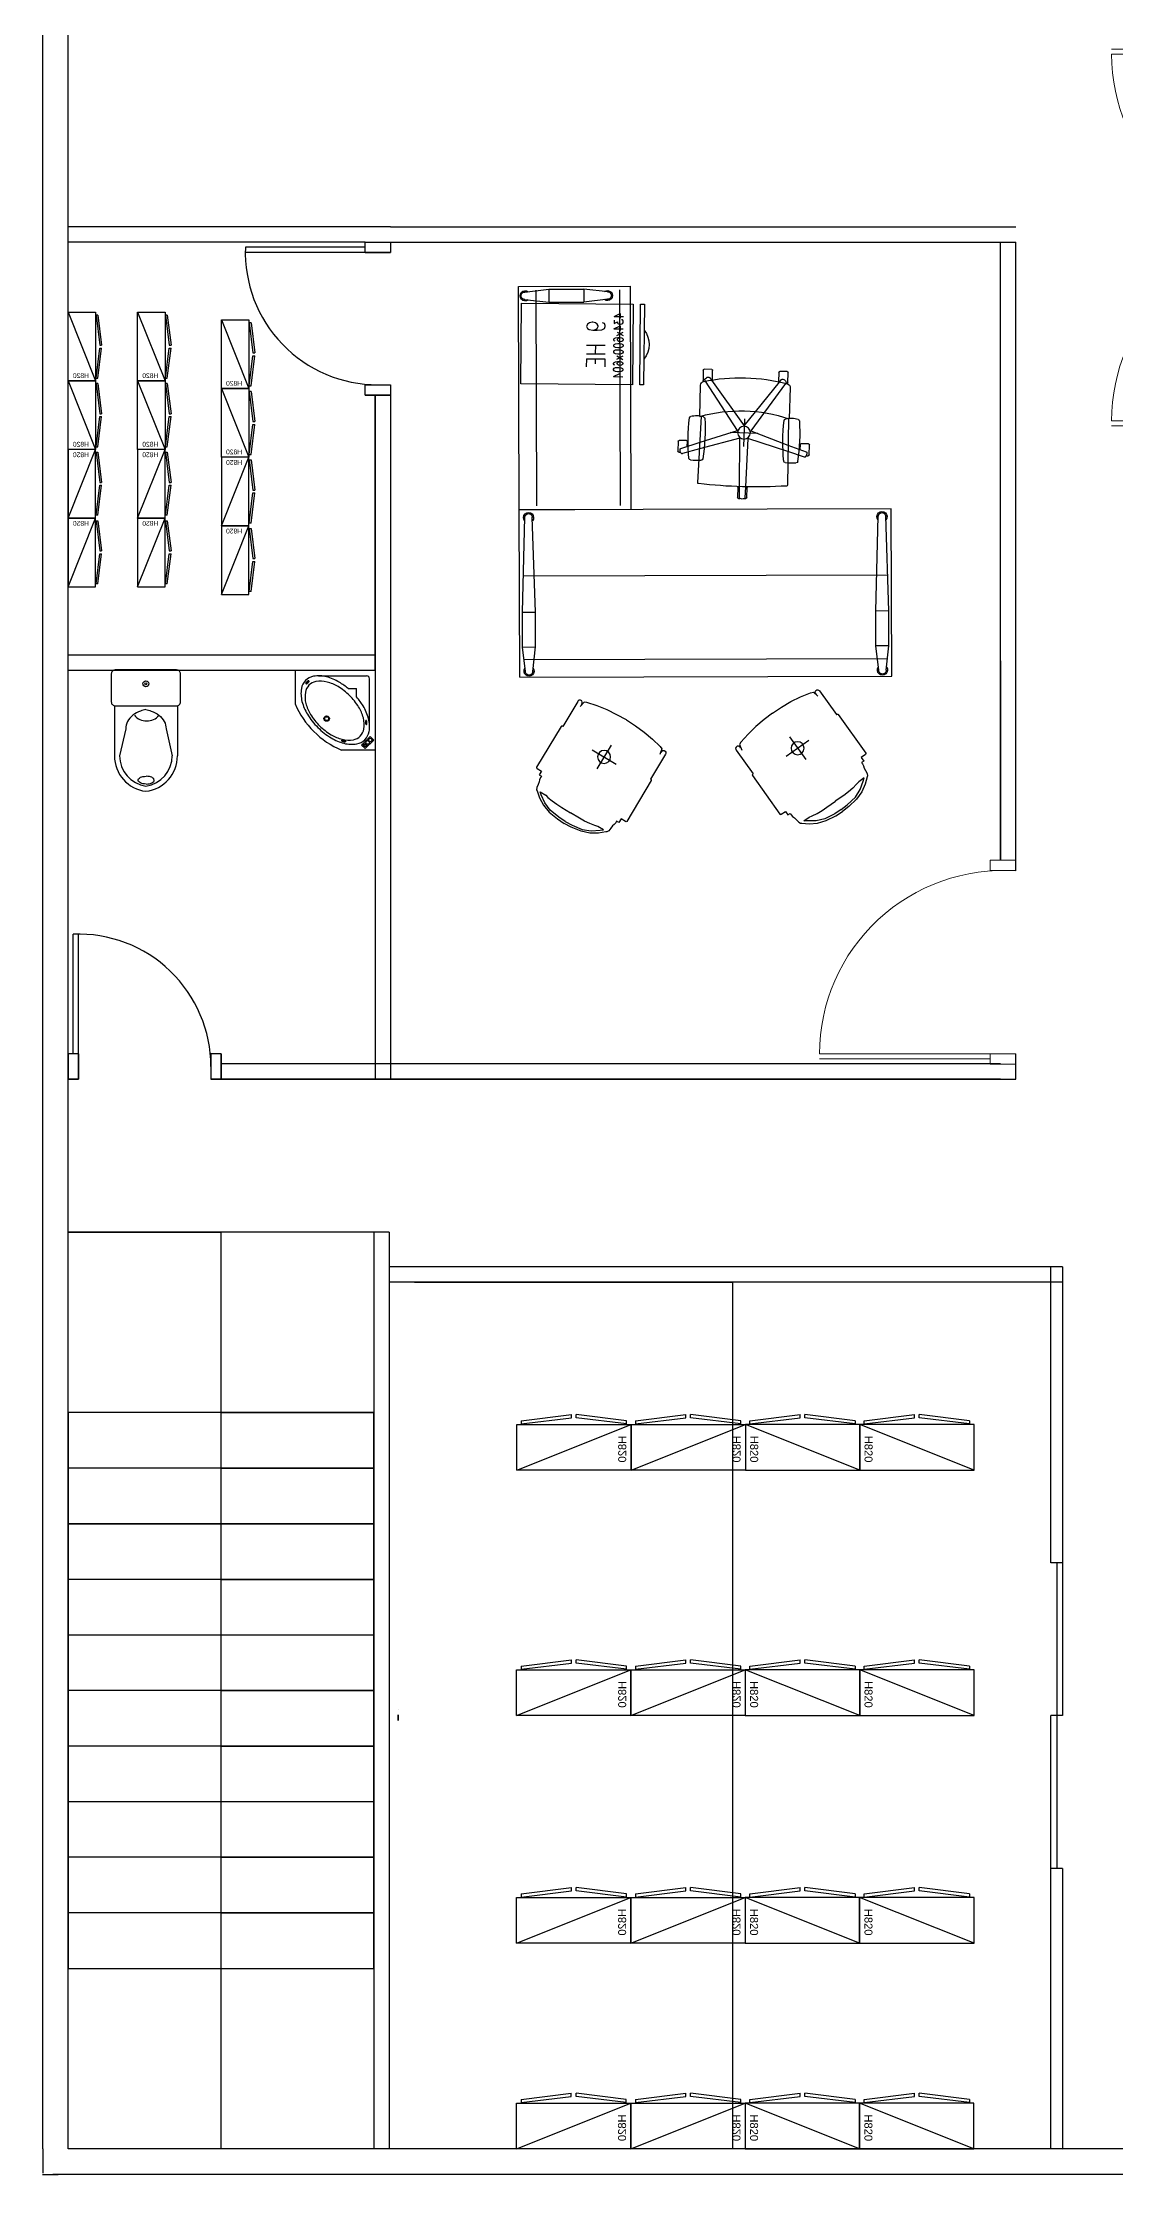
# Model space of a CAD drawing. Header units: inches. Extents: x 35258 to 134537, y 25067 to 83300.
# Drawn here: x 67550.9 to 67761.5, y 38617.5 to 39036.1 of the extents above; entities that cross this region are included whole.
import ezdxf

# ---------------------------------------------------------------- set-up
doc = ezdxf.new("R2010")
doc.units = ezdxf.units.IN
doc.header["$LTSCALE"] = 5
doc.header["$MEASUREMENT"] = 0
for name, color, linetype in [('2D', 34, 'Continuous'), ('belkuni', 7, 'Continuous'), ('door', 60, 'Continuous'), ('Furniture_1', 34, 'Continuous'), ('SANTEH', 7, 'Continuous')]:
    doc.layers.add(name, color=color, linetype=linetype)
doc.layers.add('G-FIX', color=4, linetype='Continuous', lineweight=9)
doc.styles.get("Standard").update_dxf_attribs({"font": 'arial.ttf'})

# ---------------------------------------------------------------- blocks, each defined once
blk = doc.blocks.new('op_up_visitor_2D')
at = {"linetype": 'Continuous'}
for p, q in [((-215.113, 341.4208), (-184.421, 367.0208)), ((-184.83, 348.2308), (-199.164, 337.6608)), ((-145.919, 376.2528), (-184.83, 348.2308)), ((-184.421, 367.0208), (-145.203, 390.3448)), ((-100.365, 394.7748), (-145.919, 376.2528)), ((-145.203, 390.3448), (-100.3, 406.2738)), ((-41.52, 402.4448), (-100.365, 394.7748)), ((-100.3, 406.2738), (-42.95, 415.0388)), ((-42.95, 415.0388), (0.25, 417.3138)), ((-0.02, 405.0768), (-41.52, 402.4448)), ((-0.02, 405.0768), (41.53, 402.4448)), ((42.96, 415.0388), (0.25, 417.3138)), ((41.53, 402.4448), (100.37, 394.7748)), ((100.31, 406.2738), (42.96, 415.0388)), ((145.21, 390.3448), (100.31, 406.2738)), ((100.37, 394.7748), (145.93, 376.2528)), ((184.43, 367.0208), (145.21, 390.3448)), ((145.93, 376.2528), (184.84, 348.2308)), ((215.12, 341.4208), (184.43, 367.0208)), ((184.84, 348.2308), (199.17, 337.6608)), ((-282.84, 233.992), (-281.128, 237.276)), ((-282.574, -21.443), (-282.84, 233.992)), ((-281.128, 237.276), (-277.419, 238.418)), ((-277.419, 238.418), (-250.029, 238.846)), ((-250.029, 238.846), (-249.948, 261.8508)), ((-249.948, 261.8508), (-235.793, 262.0158)), ((-235.793, 271.4058), (-234.147, 283.2668)), ((-235.793, 262.0158), (-235.793, 271.4058)), ((-234.147, 283.2668), (-230.032, 294.9638)), ((-230.032, 294.9638), (-227.618, 309.5638)), ((-227.618, 309.5638), (-225.344, 327.1988)), ((-225.344, 327.1988), (-220.797, 338.0078)), ((-220.797, 338.0078), (-215.113, 341.4208)), ((220.81, 338.0078), (215.12, 341.4208)), ((225.35, 327.1988), (220.81, 338.0078)), ((227.63, 309.5638), (225.35, 327.1988)), ((230.04, 294.9638), (227.63, 309.5638)), ((234.16, 283.2668), (230.04, 294.9638)), ((235.8, 271.4058), (234.16, 283.2668)), ((235.8, 262.0158), (235.8, 271.4058)), ((249.96, 261.8508), (235.8, 262.0158)), ((250.04, 238.846), (249.96, 261.8508)), ((277.43, 238.418), (250.04, 238.846)), ((281.14, 237.276), (277.43, 238.418)), ((282.85, 233.992), (281.14, 237.276)), ((282.58, -21.443), (282.85, 233.992)), ((-74.995, 0), (75, 0)), ((0, -75), (0, 75)), ((-281.696, -24.079), (-282.574, -21.443)), ((-279.648, -25.982), (-281.696, -24.079)), ((-277.307, -26.715), (-279.648, -25.982)), ((-274.82, -26.861), (-277.307, -26.715)), ((-275.104, -182.967), (-274.82, -26.861)), ((274.83, -26.861), (277.32, -26.715)), ((275.11, -182.967), (274.83, -26.861)), ((277.32, -26.715), (279.66, -25.982)), ((279.66, -25.982), (281.71, -24.079)), ((281.71, -24.079), (282.58, -21.443)), ((-274.706, -186.751), (-275.104, -182.967)), ((-271.722, -193.323), (-274.706, -186.751)), ((-265.355, -196.509), (-271.722, -193.323)), ((-258.988, -196.708), (-265.355, -196.509)), ((-252.621, -192.925), (-258.988, -196.708)), ((-249.636, -186.154), (-252.621, -192.925)), ((-249.995, -177.913), (-249.636, -186.154)), ((250, -177.913), (249.65, -186.154)), ((249.65, -186.154), (252.63, -192.925)), ((252.63, -192.925), (259, -196.708)), ((259, -196.708), (265.36, -196.509)), ((265.36, -196.509), (271.73, -193.323)), ((271.73, -193.323), (274.72, -186.751)), ((274.72, -186.751), (275.11, -182.967))]:
    blk.add_line(p, q, dxfattribs=at)
for points in [[(-199.164, 337.6608), (-163.101, 338.1348), (-146.493, 341.9348), (-118.022, 346.2088), (-87.178, 349.5338), (-55.21, 350.0218), (0.1, 350.0218)], [(199.17, 337.6608), (163.11, 338.1348), (146.5, 341.9348), (118.03, 346.2088), (87.19, 349.5338), (55.22, 350.0218), (-0.09, 350.0218)], [(0, -231.967), (-58.1, -230.216), (-115.969, -224.974), (-173.346, -216.26), (-229.995, -202.838), (-244.137, -197.4), (-249.995, -165.372)], [(0, -231.967), (58.11, -230.216), (115.98, -224.974), (173.36, -216.26), (230, -202.838), (244.15, -197.4), (250, -165.372)]]:
    blk.add_lwpolyline(points)
blk.add_circle((0, 0), 35, dxfattribs=at)
blk = doc.blocks.new('2Dcn-103')
at = {"layer": '2D'}
for p, q in [((1015.855, 1179.28), (1015.855, 1179.335)), ((1015.86, 1179.34), (1015.9, 1179.34)), ((1015.905, 1179.335), (1015.905, 1179.283)), ((1016.261, 1179.283), (1016.261, 1179.335)), ((1016.266, 1179.34), (1016.306, 1179.34)), ((1016.311, 1179.335), (1016.311, 1179.28)), ((1015.841, 1179.254), (1015.843, 1179.086)), ((1015.865, 1179.275), (1015.86, 1179.275)), ((1015.866, 1179.279), (1015.868, 1179.276)), ((1015.868, 1179.276), (1016.047, 1179.016)), ((1015.9, 1179.282), (1015.889, 1179.296)), ((1016.083, 1179.042), (1015.9, 1179.282)), ((1016.266, 1179.282), (1016.083, 1179.042)), ((1016.118, 1179.016), (1016.298, 1179.276)), ((1016.276, 1179.296), (1016.266, 1179.282)), ((1016.298, 1179.276), (1016.3, 1179.279)), ((1016.306, 1179.275), (1016.301, 1179.275)), ((1016.322, 1179.086), (1016.324, 1179.254)), ((1015.846, 1179.087), (1015.842, 1178.729)), ((1016.324, 1178.729), (1016.314, 1179.088)), ((1015.844, 1178.91), (1016.061, 1178.975)), ((1016.047, 1179.016), (1015.845, 1178.945)), ((1016.061, 1178.975), (1016.067, 1178.714)), ((1016.099, 1178.714), (1016.105, 1178.975)), ((1016.105, 1178.975), (1016.319, 1178.911)), ((1016.318, 1178.947), (1016.118, 1179.016)), ((1015.73, 1178.895), (1015.73, 1178.949)), ((1015.735, 1178.954), (1015.775, 1178.954)), ((1015.745, 1178.89), (1015.735, 1178.89)), ((1015.845, 1178.945), (1015.746, 1178.911)), ((1015.755, 1178.883), (1015.844, 1178.91)), ((1015.78, 1178.949), (1015.78, 1178.923)), ((1016.42, 1178.911), (1016.318, 1178.947)), ((1016.319, 1178.911), (1016.411, 1178.883)), ((1016.386, 1178.923), (1016.386, 1178.949)), ((1016.391, 1178.954), (1016.431, 1178.954)), ((1016.431, 1178.89), (1016.421, 1178.89)), ((1016.436, 1178.949), (1016.436, 1178.895)), ((1016.058, 1178.656), (1016.058, 1178.711)), ((1016.07, 1178.651), (1016.063, 1178.651)), ((1016.067, 1178.714), (1016.068, 1178.655)), ((1016.103, 1178.651), (1016.096, 1178.651)), ((1016.098, 1178.655), (1016.099, 1178.714)), ((1016.108, 1178.711), (1016.108, 1178.656))]:
    blk.add_line(p, q, dxfattribs=at)
at = {"layer": '2D', "linetype": 'Continuous'}
for p, q in [((1016.083, 1179.08), (1016.083, 1178.93)), ((1016.158, 1179.005), (1016.008, 1179.005))]:
    blk.add_line(p, q, dxfattribs=at)
blk.add_circle((1016.083, 1179.005), 0.035, dxfattribs=at)
at = {"layer": '2D'}
for centre, radius, start, end in [((1015.86, 1179.335), 0.005, 90, 180), ((1015.9, 1179.335), 0.005, 0, 90), ((1016.266, 1179.335), 0.005, 90, 180), ((1016.306, 1179.335), 0.005, 0, 90), ((1015.861, 1179.254), 0.02, 103.1221, 180.7089), ((1015.86, 1179.28), 0.005, 180, 270), ((1016.083, 1178.304), 0.996, 76.8779, 103.1221), ((1015.871, 1179.283), 0.00651, 150.5584, 214.7202), ((1015.888, 1179.273), 0.0263, 101.4416, 150.5584), ((1015.884, 1179.292), 0.00651, 37.2798, 101.4416), ((1016.282, 1179.292), 0.00651, 78.5584, 142.7202), ((1016.278, 1179.273), 0.0263, 29.4416, 78.5584), ((1016.295, 1179.283), 0.00651, 325.2798, 29.4416), ((1016.306, 1179.28), 0.005, 270, 0), ((1016.304, 1179.254), 0.02, 359.2911, 76.8779), ((1016.831, 1178.985), 1.048, 175.0075, 186.9444), ((1015.797, 1179.075), 0.01, 105.5319, 175.0075), ((1015.828, 1178.963), 0.127, 74.459, 105.5319), ((1016.083, 1178.304), 0.818, 72.976, 107.024), ((1015.859, 1179.075), 0.01, 4.9925, 74.4681), ((1014.825, 1178.985), 1.048, 353.0556, 4.9925), ((1017.34, 1178.985), 1.048, 175.0075, 186.9444), ((1016.306, 1179.075), 0.01, 105.5319, 175.0075), ((1016.338, 1178.963), 0.127, 74.4681, 105.541), ((1016.369, 1179.075), 0.01, 4.9925, 74.4681), ((1015.335, 1178.985), 1.048, 353.0556, 4.9925), ((1015.735, 1178.949), 0.005, 90, 180), ((1015.735, 1178.895), 0.005, 180, 270), ((1015.768, 1178.903), 0.0263, 173.4416, 222.5584), ((1015.748, 1178.905), 0.00651, 109.2798, 173.4416), ((1015.753, 1178.889), 0.00651, 222.5584, 286.7202), ((1015.775, 1178.949), 0.005, 0, 90), ((1015.8, 1178.86), 0.01, 186.9444, 263.7539), ((1015.828, 1179.112), 0.264, 263.7539, 276.2501), ((1015.856, 1178.86), 0.01, 276.2461, 353.0556), ((1016.31, 1178.86), 0.01, 186.9444, 263.7539), ((1016.338, 1179.112), 0.264, 263.7499, 276.2461), ((1016.365, 1178.86), 0.01, 276.2461, 353.0556), ((1016.391, 1178.949), 0.005, 90, 180), ((1016.413, 1178.889), 0.00651, 253.2798, 317.4416), ((1016.398, 1178.903), 0.0263, 317.4416, 6.5584), ((1016.418, 1178.905), 0.00651, 6.5584, 70.7202), ((1016.431, 1178.949), 0.005, 0, 90), ((1016.431, 1178.895), 0.005, 270, 0), ((1015.847, 1178.729), 0.005, 179.2429, 264.894), ((1016.083, 1181.373), 2.659, 264.894, 275.106), ((1016.063, 1178.711), 0.005, 139.8124, 180), ((1016.063, 1178.656), 0.005, 180, 270), ((1016.075, 1178.656), 0.00651, 181.2798, 245.4416), ((1016.083, 1178.674), 0.0263, 245.4416, 294.5584), ((1016.091, 1178.656), 0.00651, 294.5584, 358.7202), ((1016.103, 1178.656), 0.005, 270, 0), ((1016.103, 1178.711), 0.005, 0, 40.1876), ((1016.319, 1178.729), 0.005, 275.106, 0.7571)]:
    blk.add_arc(centre, radius, start, end, dxfattribs=at)
blk = doc.blocks.new('2000_900_SI_amb_2D')
at = {"linetype": 'Continuous'}
for p, q in [((0, 0), (1999.997, 0)), ((0, 0), (0, -900.003)), ((1999.997, 0), (1999.997, -900.003)), ((29.922, -30.859), (15.152, -162.014)), ((20, -95.1), (1979.997, -95.1)), ((69.8895, -30.859), (84.6605, -162.014)), ((1930.107, -30.859), (1915.337, -162.014)), ((1970.077, -30.859), (1984.847, -162.014)), ((15.152, -162.014), (84.6605, -162.014)), ((15.152, -162.014), (15.152, -349.834)), ((84.6605, -162.014), (84.6605, -349.834)), ((1984.847, -162.014), (1915.337, -162.014)), ((1915.337, -162.014), (1915.337, -349.834)), ((1984.847, -162.014), (1984.847, -349.834)), ((15.152, -349.834), (30.1, -859.513)), ((15.152, -349.834), (84.6605, -349.834)), ((84.6605, -349.834), (69.7125, -859.513)), ((1915.337, -349.834), (1930.287, -859.513)), ((1984.847, -349.834), (1915.337, -349.834)), ((1984.847, -349.834), (1969.897, -859.513)), ((20, -545.1), (1979.997, -545.1)), ((1999.997, -900.003), (0, -900.003))]:
    blk.add_line(p, q, dxfattribs=at)
for centre, radius, start, end in [((49.9925, -31.987), 27.202, 323.4374, 216.03), ((49.9065, -30.496), 19.987, 358.96075, 181.039), ((1950.007, -31.987), 27.202, 323.9696, 216.563), ((1950.097, -30.496), 19.987, 358.96075, 181.039), ((49.9925, -857.823), 27.202, 139.72, 40.8161), ((49.9065, -859.313), 19.987, 178.961, 1.03929), ((1950.007, -857.823), 27.202, 139.184, 40.2801), ((1950.097, -859.313), 19.987, 178.961, 1.03927)]:
    blk.add_arc(centre, radius, start, end, dxfattribs=at)
blk = doc.blocks.new('1200x600_SI_amb_2D')
at = {"linetype": 'Continuous'}
for p, q in [((-1200, 0), (-1200, -600)), ((0, 0), (-1200, 0)), ((0, 0), (0, -600)), ((-1170.078, -30.859), (-1184.848, -162.014)), ((-20, -95.1), (-1180, -95.1)), ((-1130.111, -30.859), (-1115.34, -162.014)), ((-1184.848, -162.014), (-1184.848, -349.834)), ((-1184.848, -162.014), (-1115.34, -162.014)), ((-1115.34, -162.014), (-1115.34, -349.834)), ((-1170.078, -480.99), (-1184.848, -349.834)), ((-1184.848, -349.834), (-1115.34, -349.834)), ((-1130.111, -480.99), (-1115.34, -349.834)), ((-20, -545.1), (-1180, -545.1)), ((-1200, -600), (0, -600))]:
    blk.add_line(p, q, dxfattribs=at)
for centre, radius, start, end in [((-1150.008, -34.785), 27.202, 323.4374, 216.03), ((-1150.094, -33.294), 19.987, 358.96075, 181.039), ((-1150.008, -477.064), 27.202, 143.97, 36.5626), ((-1150.094, -478.554), 19.987, 178.961, 1.03929)]:
    blk.add_arc(centre, radius, start, end, dxfattribs=at)
blk = doc.blocks.new('9HE_600_36_amb_2D')
at = {"linetype": 'Continuous'}
for p, q in [((0, 0), (0, -600.0003)), ((434, 0), (0, 0)), ((434, -600.0003), (434, 0)), ((0, -600.0003), (434, -600.0003)), ((0, -640.0003), (0, -660.0003)), ((434, -640.0003), (0, -640.0003)), ((0, -660.0003), (434, -660.0003)), ((434, -660.0003), (434, -640.0003))]:
    blk.add_line(p, q, dxfattribs=at)
for points in [[(142.184, -384.1363), (138.85, -398.4223), (132.184, -407.9463), (122.184, -412.7073), (118.85, -412.7073), (108.85, -407.9463), (102.184, -398.4223), (98.85, -384.1363), (98.85, -379.3743), (102.184, -365.0883), (108.85, -355.5653), (118.85, -350.8033), (122.184, -350.8033), (132.184, -355.5653), (138.85, -365.0883), (142.184, -384.1363), (142.184, -407.9463), (138.85, -431.7553), (132.184, -446.0413), (122.184, -450.8033), (115.517, -450.8033), (105.517, -446.0413), (102.184, -436.5173)], [(222.184, -350.8033), (222.184, -450.8033)], [(222.184, -398.4223), (268.85, -398.4223)], [(268.85, -350.8033), (268.85, -450.8033)], [(295.517, -350.8033), (295.517, -450.8033)], [(295.517, -350.8033), (338.85, -350.8033)], [(295.517, -398.4223), (322.184, -398.4223)], [(295.517, -450.8033), (338.85, -450.8033)], [(67.255, -497.6513), (50.588, -530.9843), (75.588, -530.9843)], [(67.255, -497.6513), (67.255, -547.6513)], [(87.255, -497.6513), (105.588, -497.6513), (95.588, -516.6983), (100.588, -516.6983), (103.922, -519.0793), (105.588, -521.4603), (107.255, -528.6033), (107.255, -533.3653), (105.588, -540.5083), (102.255, -545.2703), (97.255, -547.6513), (92.255, -547.6513), (87.255, -545.2703), (85.588, -542.8893), (83.922, -538.1273)], [(133.922, -497.6513), (117.255, -530.9843), (142.255, -530.9843)], [(133.922, -497.6513), (133.922, -547.6513)], [(150.588, -514.3173), (168.922, -547.6513)], [(168.922, -514.3173), (150.588, -547.6513)], [(200.588, -504.7943), (198.922, -500.0323), (193.922, -497.6513), (190.588, -497.6513), (185.588, -500.0323), (182.255, -507.1743), (180.588, -519.0793), (180.588, -530.9843), (182.255, -540.5083), (185.588, -545.2703), (190.588, -547.6513), (192.255, -547.6513), (197.255, -545.2703), (200.588, -540.5083), (202.255, -533.3653), (202.255, -530.9843), (200.588, -523.8413), (197.255, -519.0793), (192.255, -516.6983), (190.588, -516.6983), (185.588, -519.0793), (182.255, -523.8413), (180.588, -530.9843)], [(222.255, -497.6513), (217.255, -500.0323), (213.922, -507.1743), (212.255, -519.0793), (212.255, -526.2223), (213.922, -538.1273), (217.255, -545.2703), (222.255, -547.6513), (225.588, -547.6513), (230.588, -545.2703), (233.922, -538.1273), (235.588, -526.2223), (235.588, -519.0793), (233.922, -507.1743), (230.588, -500.0323), (225.588, -497.6513), (222.255, -497.6513)], [(255.588, -497.6513), (250.588, -500.0323), (247.255, -507.1743), (245.588, -519.0793), (245.588, -526.2223), (247.255, -538.1273), (250.588, -545.2703), (255.588, -547.6513), (258.922, -547.6513), (263.922, -545.2703), (267.255, -538.1273), (268.922, -526.2223), (268.922, -519.0793), (267.255, -507.1743), (263.922, -500.0323), (258.922, -497.6513), (255.588, -497.6513)], [(278.922, -514.3173), (297.255, -547.6513)], [(297.255, -514.3173), (278.922, -547.6513)], [(328.922, -504.7943), (327.255, -500.0323), (322.255, -497.6513), (318.922, -497.6513), (313.922, -500.0323), (310.588, -507.1743), (308.922, -519.0793), (308.922, -530.9843), (310.588, -540.5083), (313.922, -545.2703), (318.922, -547.6513), (320.588, -547.6513), (325.588, -545.2703), (328.922, -540.5083), (330.588, -533.3653), (330.588, -530.9843), (328.922, -523.8413), (325.588, -519.0793), (320.588, -516.6983), (318.922, -516.6983), (313.922, -519.0793), (310.588, -523.8413), (308.922, -530.9843)], [(350.588, -497.6513), (345.588, -500.0323), (342.255, -507.1743), (340.588, -519.0793), (340.588, -526.2223), (342.255, -538.1273), (345.588, -545.2703), (350.588, -547.6513), (353.922, -547.6513), (358.922, -545.2703), (362.255, -538.1273), (363.922, -526.2223), (363.922, -519.0793), (362.255, -507.1743), (358.922, -500.0323), (353.922, -497.6513), (350.588, -497.6513)], [(390.588, -497.6513), (373.922, -530.9843), (398.922, -530.9843)], [(390.588, -497.6513), (390.588, -547.6513)]]:
    blk.add_lwpolyline(points)
blk.add_arc((217, -566.7463), 121.254, 230.271, 309.7286, dxfattribs=at)
blk = doc.blocks.new('s_93')
for p, q in [((0, -1400), (0, 0)), ((0, 0), (1400, 0)), ((1400, 0), (1400, -592)), ((102, -993), (102, -150)), ((1018, -100), (152, -100)), ((326, -472), (326, -325)), ((472, -325), (326, -325)), ((0, -1400), (592, -1400))]:
    blk.add_line(p, q)
for points in [[(446, -448, 0.060096), (290, -650, 0.07356), (210, -842, 0.106832), (203, -1038, 0.154019), (267, -1159, 0.154019), (390, -1222, 0.106832), (585, -1213, 0.07356), (777, -1131, 0.060096), (976, -973, 0.060096), (1132, -771, 0.07356), (1212, -578, 0.106832), (1219, -383, 0.154019), (1155, -262, 0.154019), (1032, -199, 0.106832), (837, -208, 0.07356), (645, -290, 0.060096)], [(917, -145, 0.028254), (904, -146, 0.038618), (895, -149, 0.079399), (886, -153, 0.251746), (883, -160, 0.251746), (887, -166, 0.079399), (896, -170, 0.038618), (906, -171, 0.028254), (919, -171, 0.028254), (931, -169, 0.038618), (941, -167, 0.079399), (949, -162, 0.251746), (952, -156, 0.251746), (948, -149, 0.079399), (939, -146, 0.038618), (930, -145, 0.028254)], [(917, -150, 0.028254), (905, -151, 0.038618), (897, -153, 0.079399), (889, -157, 0.251746), (888, -160, 0.251746), (890, -162, 0.079399), (897, -165, 0.038618), (906, -166, 0.028254), (918, -166, 0.028254), (930, -164, 0.038618), (939, -162, 0.079399), (946, -158, 0.251746), (947, -156, 0.251746), (946, -154, 0.079399), (938, -151, 0.038618), (929, -150, 0.028254)], [(1257, -557, -0.028254), (1253, -569, -0.038618), (1248, -577, -0.079399), (1242, -585, -0.251746), (1235, -587, -0.251746), (1230, -582, -0.079399), (1228, -572, -0.038618), (1229, -562, -0.028254), (1231, -550, -0.028254), (1235, -538, -0.038618), (1239, -529, -0.079399), (1245, -522, -0.251746), (1253, -520, -0.251746), (1258, -525, -0.079399), (1260, -534, -0.038618), (1259, -544, -0.028254)], [(1252, -555, -0.028254), (1248, -567, -0.038618), (1244, -575, -0.079399), (1239, -581, -0.251746), (1236, -582, -0.251746), (1234, -580, -0.079399), (1233, -572, -0.038618), (1234, -563, -0.028254), (1236, -551, -0.028254), (1240, -540, -0.038618), (1244, -532, -0.079399), (1249, -525, -0.251746), (1251, -525, -0.251746), (1253, -527, -0.079399), (1255, -535, -0.038618), (1254, -543, -0.028254)], [(205, -1194, 0.028254), (213, -1203, 0.038618), (221, -1209, 0.079399), (230, -1214, 0.251746), (237, -1212, 0.251746), (240, -1205, 0.079399), (237, -1196, 0.038618), (232, -1187, 0.028254), (225, -1177, 0.028254), (216, -1168, 0.038618), (209, -1162, 0.079399), (200, -1158, 0.251746), (193, -1159, 0.251746), (190, -1166, 0.079399), (193, -1175, 0.038618), (197, -1184, 0.028254)], [(209, -1191, 0.028254), (217, -1200, 0.038618), (224, -1205, 0.079399), (231, -1209, 0.251746), (234, -1208, 0.251746), (235, -1206, 0.079399), (233, -1198, 0.038618), (228, -1190, 0.028254), (221, -1180, 0.028254), (213, -1171, 0.038618), (206, -1166, 0.079399), (199, -1162, 0.251746), (196, -1163, 0.251746), (195, -1165, 0.079399), (197, -1173, 0.038618), (201, -1181, 0.028254)]]:
    blk.add_lwpolyline(points, format="xyb", close=True)
for points in [[(1005, -1003, 0.059635), (1188, -770, 0.073145), (1282, -547, 0.106765), (1292, -320, 0.154982), (1219, -180, 0.154982), (1078, -107, 0.106765), (852, -117, 0.073145), (629, -212, 0.038861), (472, -325, 0.059635)], [(326, -472, 0.038717), (214, -629, 0.073145), (119, -852, 0.106765), (110, -1078, 0.154982), (183, -1218, 0.154982), (324, -1291, 0.106765), (550, -1281, 0.073145), (773, -1186, 0.059635), (1005, -1003, 0.059635)]]:
    blk.add_lwpolyline(points, format="xyb")
blk.add_lwpolyline([(1375, -178), (1227, -26), (1166, -86), (1314, -240)], close=True)
for centre, radius in [((1225, -85), 31.2), ((1267, -132), 31.2), ((1315, -175), 31.2), ((1315, -175), 16.3), ((850, -850), 47.2), ((850, -850), 33.7)]:
    blk.add_circle(centre, radius)
for centre, radius, start, end in [((152, -150), 50, 90, 180), ((0, 0), 1520, 292.9195, 337.0805)]:
    blk.add_arc(centre, radius, start, end)
blk = doc.blocks.new('A$C051A4A38')
for p, q in [((18, 493), (18, 205)), ((382, 493), (382, 205)), ((84, 361), (48, 205)), ((316, 361), (352, 205))]:
    blk.add_line(p, q)
blk.add_lwpolyline([(377, 700), (23, 700, 0.414214), (0, 677), (0, 516, 0.414214), (23, 493), (377, 493, 0.414214), (400, 516), (400, 677, 0.414214)], format="xyb", close=True)
for points in [[(200, 471, 0.046371), (169, 463, 0.088923), (125, 439, 0.104957), (94, 402, 0.120011), (84, 361, 0.120011)], [(200, 471, -0.046371), (231, 463, -0.088923), (275, 439, -0.104957), (306, 402, -0.120011), (316, 361, -0.120011)], [(201, 41, -0.049911), (183, 43, -0.063732), (169, 48, -0.103622), (158, 56, -0.177768), (155, 64, -0.177768), (158, 71, -0.103622), (169, 80, -0.063732), (183, 84, -0.049911), (201, 86, -0.049911)], [(201, 41, 0.049911), (220, 43, 0.063732), (234, 48, 0.103622), (245, 56, 0.177768), (247, 64, 0.177768), (245, 71, 0.103622), (234, 80, 0.063732), (220, 84, 0.049911), (201, 86, 0.049911)]]:
    blk.add_lwpolyline(points, format="xyb")
for radius in [17.2, 5.75]:
    blk.add_circle((200, 620), radius)
for centre, radius, start, end in [((203, 493), 87.7, 218.0102, 270.9041), ((206, 493), 87.7, 269.0959, 321.9898), ((225, 205), 207, 180, 263.1637), ((225, 205), 177, 180, 261.9966), ((175, 205), 177, 278.0034, 0), ((175, 205), 207, 276.8363, 0)]:
    blk.add_arc(centre, radius, start, end)
blk = doc.blocks.new('H820_1000_w')
at = {"linetype": 'Continuous'}
for p, q in [((0, 0), (0, -0.4)), ((1, 0), (0, 0)), ((1, -0.4), (1, 0)), ((0, -0.4), (1, -0.4)), ((0.04, -0.432), (0.04, -0.405)), ((0.04, -0.405), (0.479, -0.459)), ((0.04, -0.432), (0.479, -0.487)), ((0.479, -0.459), (0.479, -0.487)), ((0.96, -0.405), (0.521, -0.459)), ((0.96, -0.432), (0.521, -0.487)), ((0.521, -0.459), (0.521, -0.487)), ((0.96, -0.405), (0.96, -0.432))]:
    blk.add_line(p, q, dxfattribs=at)
blk.add_lwpolyline([(0, 0), (1, -0.4)], dxfattribs=at)
at = {"linetype": 'Continuous', "insert": (0.888, -0.302), "char_height": 0.07, "width": 0.23688, "attachment_point": 1, "rotation": 90}
blk.add_mtext('{\\fArial|b0|i0|c0|p34;H820}', dxfattribs=at)

msp = doc.modelspace()

# ---------------------------------------------------------------- linework, layer by layer
for p, q in [((67550.95, 38622.54), (67550.95, 39222.54)), ((67555.95, 38981.81), (67555.95, 39222.54)), ((67555.95, 38832.54), (67555.95, 38999.88)), ((67614.21, 38999.88), (67555.95, 38999.88)), ((67619.21, 38999.88), (67614.21, 38999.88)), ((67619.21, 38999.88), (67741.93, 38999.88)), ((67614.21, 38996.88), (67555.95, 38996.88)), ((67619.21, 38996.88), (67619.21, 38994.88)), ((67619.21, 38996.88), (67741.93, 38996.88)), ((67738.93, 38875.53), (67738.93, 38996.88)), ((67741.93, 38873.44), (67741.93, 38996.88)), ((67555.95, 38622.54), (67555.95, 38978.81)), ((67616.21, 38968.88), (67616.21, 38968.88)), ((67616.21, 38968.88), (67616.21, 38968.88)), ((67619.21, 38968.88), (67619.21, 38832.54)), ((67616.21, 38912.89), (67616.21, 38966.88)), ((67616.21, 38966.88), (67616.21, 38832.54)), ((67555.95, 38915.89), (67616.21, 38915.89)), ((67738.93, 38914.71), (67738.93, 38875.53)), ((67555.95, 38912.89), (67616.21, 38912.89)), ((67616.21, 38912.89), (67616.21, 38832.54)), ((67738.93, 38873.53), (67738.93, 38873.53)), ((67738.93, 38873.53), (67738.93, 38873.53)), ((67583.95, 38835.54), (67583.95, 38835.54)), ((67738.93, 38835.54), (67585.95, 38835.54)), ((67738.93, 38835.54), (67738.93, 38835.53)), ((67738.93, 38835.53), (67738.93, 38835.54)), ((67741.93, 38835.53), (67741.93, 38837.53)), ((67741.94, 38832.54), (67741.93, 38835.53)), ((67557.95, 38832.54), (67555.95, 38832.54)), ((67555.95, 38832.54), (67557.95, 38832.54)), ((67557.95, 38832.54), (67555.95, 38832.54)), ((67738.93, 38832.54), (67583.95, 38832.54)), ((67583.95, 38832.54), (67738.93, 38832.54)), ((67738.93, 38832.54), (67583.95, 38832.54)), ((67738.93, 38832.54), (67741.94, 38832.54)), ((67555.88, 38802.54), (67585.81, 38802.54)), ((67555.88, 38802.54), (67585.81, 38802.54)), ((67618.95, 38802.54), (67555.95, 38802.54)), ((67585.81, 38802.54), (67555.95, 38802.54)), ((67555.95, 38622.54), (67555.95, 38802.54)), ((67585.81, 38802.54), (67570.84, 38802.54)), ((67585.81, 38802.54), (67570.84, 38802.54)), ((67585.95, 38622.54), (67585.95, 38802.54)), ((67615.95, 38802.54), (67615.95, 38622.54)), ((67618.95, 38802.54), (67618.95, 38622.54)), ((67751.13, 38795.72), (67618.93, 38795.71)), ((67618.93, 38795.71), (67618.95, 38622.54)), ((67748.78, 38737.62), (67748.78, 38795.7)), ((67751.13, 38795.72), (67751.13, 38707.62)), ((67751.13, 38792.72), (67618.93, 38792.71)), ((67748.78, 38792.72), (67623.91, 38792.71)), ((67623.91, 38792.71), (67686.35, 38792.72)), ((67686.35, 38792.72), (67686.31, 38622.53)), ((67615.95, 38767.09), (67555.95, 38767.09)), ((67555.95, 38767.09), (67555.95, 38657.99)), ((67615.95, 38767.09), (67555.95, 38767.09)), ((67585.95, 38657.99), (67585.95, 38767.09)), ((67585.95, 38767.09), (67595.89, 38767.09)), ((67585.95, 38767.09), (67596.85, 38767.09)), ((67585.95, 38767.09), (67615.95, 38767.09)), ((67615.95, 38657.99), (67615.95, 38767.09)), ((67615.95, 38756.18), (67555.95, 38756.18)), ((67585.95, 38756.18), (67595.89, 38756.18)), ((67585.95, 38756.18), (67596.24, 38756.18)), ((67585.95, 38756.18), (67615.95, 38756.18)), ((67615.95, 38745.27), (67555.95, 38745.27)), ((67555.95, 38745.27), (67615.95, 38745.27)), ((67555.95, 38745.27), (67555.95, 38745.27)), ((67585.95, 38745.27), (67595.89, 38745.27)), ((67585.95, 38745.27), (67596.85, 38745.27)), ((67585.95, 38745.27), (67615.95, 38745.27)), ((67585.95, 38745.27), (67585.95, 38745.27)), ((67585.95, 38745.27), (67596.24, 38745.27)), ((67615.95, 38734.36), (67555.95, 38734.36)), ((67585.95, 38734.36), (67595.89, 38734.36)), ((67585.95, 38734.36), (67596.24, 38734.36)), ((67585.95, 38734.36), (67615.95, 38734.36)), ((67751.13, 38737.62), (67748.78, 38737.62)), ((67749.96, 38737.62), (67749.96, 38707.62)), ((67555.95, 38723.45), (67615.95, 38723.45)), ((67555.95, 38723.45), (67555.95, 38723.45)), ((67585.95, 38723.45), (67595.89, 38723.45)), ((67585.95, 38723.45), (67585.95, 38723.45)), ((67585.95, 38723.45), (67596.24, 38723.45)), ((67615.95, 38712.54), (67555.95, 38712.54)), ((67585.95, 38712.54), (67595.89, 38712.54)), ((67585.95, 38712.54), (67596.85, 38712.54)), ((67585.95, 38712.54), (67615.95, 38712.54)), ((67620.68, 38708.78), (67620.7, 38708.78)), ((67748.78, 38622.51), (67748.78, 38707.62)), ((67751.13, 38707.62), (67748.78, 38707.62)), ((67749.96, 38707.62), (67749.96, 38677.62)), ((67615.95, 38701.63), (67555.95, 38701.63)), ((67585.95, 38701.63), (67595.89, 38701.63)), ((67585.95, 38701.63), (67596.24, 38701.63)), ((67585.95, 38701.63), (67615.95, 38701.63)), ((67555.95, 38690.72), (67615.95, 38690.72)), ((67555.95, 38690.72), (67555.95, 38690.72)), ((67585.95, 38690.72), (67596.42, 38690.72)), ((67585.95, 38690.72), (67585.95, 38690.72)), ((67585.95, 38690.72), (67596.24, 38690.72)), ((67615.95, 38679.81), (67555.95, 38679.81)), ((67585.95, 38679.81), (67596.85, 38679.81)), ((67585.95, 38679.81), (67615.95, 38679.81)), ((67751.13, 38677.62), (67748.78, 38677.62)), ((67751.13, 38677.62), (67751.13, 38622.51)), ((67615.95, 38668.9), (67555.95, 38668.9)), ((67585.95, 38668.9), (67596.24, 38668.9)), ((67585.95, 38668.9), (67615.95, 38668.9)), ((67555.95, 38657.99), (67615.95, 38657.99)), ((67555.95, 38657.99), (67555.95, 38657.99)), ((67585.95, 38657.99), (67585.95, 38657.99)), ((67585.95, 38657.99), (67596.24, 38657.99)), ((67550.95, 38622.54), (67550.95, 38617.78)), ((67794.11, 38622.54), (67555.95, 38622.54)), ((67794.23, 38622.54), (67555.95, 38622.54)), ((67618.95, 38622.54), (67555.95, 38622.54)), ((67794.23, 38622.54), (67602.46, 38622.54)), ((67751.13, 38622.51), (67618.88, 38622.54)), ((67550.93, 38617.54), (67553.95, 38617.54)), ((67615.95, 38617.54), (67552.95, 38617.54)), ((67799.23, 38617.54), (67553.95, 38617.54)), ((67618.95, 38617.54), (67615.95, 38617.54)), ((67620.95, 38617.54), (67620.95, 38617.54))]:
    msp.add_line(p, q)
for p in [(67585.95, 38767.09), (67585.95, 38767.09), (67585.95, 38756.18), (67585.95, 38756.18), (67585.95, 38745.27), (67585.95, 38745.27), (67585.95, 38734.36), (67585.95, 38734.36), (67585.95, 38723.45), (67585.95, 38712.54), (67585.95, 38712.54), (67585.95, 38701.63), (67585.95, 38701.63), (67585.95, 38690.72), (67585.95, 38679.81), (67585.95, 38668.9)]:
    msp.add_point(p)
at = {"layer": 'belkuni'}
for p, q in [((67614.21, 38994.88), (67590.71, 38994.88)), ((67614.21, 38995.88), (67590.73, 38995.88)), ((67556.95, 38837.54), (67556.95, 38861.02)), ((67557.95, 38837.54), (67557.95, 38861.04))]:
    msp.add_line(p, q, dxfattribs=at)
for centre, start, end in [((67616.71, 38994.88), 177.7958, 270), ((67557.95, 38835.04), 0, 92.2042)]:
    msp.add_arc(centre, 26, start, end, dxfattribs=at)
at = {"layer": 'door'}
for p, q in [((67614.21, 38994.88), (67619.21, 38994.88)), ((67614.21, 38966.88), (67619.21, 38966.88)), ((67557.95, 38837.54), (67557.95, 38832.54)), ((67585.95, 38837.54), (67585.95, 38832.54))]:
    msp.add_line(p, q, dxfattribs=at)
for points in [[(67614.21, 38994.88), (67614.21, 38996.88), (67619.21, 38996.88), (67619.21, 38994.88)], [(67614.21, 38966.88), (67614.21, 38968.88), (67619.21, 38968.88), (67619.21, 38966.88)], [(67557.95, 38837.54), (67555.95, 38837.54), (67555.95, 38832.54), (67557.95, 38832.54)], [(67585.95, 38837.54), (67583.95, 38837.54), (67583.95, 38832.54), (67585.95, 38832.54)]]:
    msp.add_lwpolyline(points, close=True, dxfattribs=at)
at = {"layer": 'Furniture_1', "linetype": 'Continuous'}
for points in [[(67620.68, 38708.78), (67620.7, 38708.78)], [(67620.68, 38708.78), (67620.68, 38708.78)], [(67620.7, 38708.78), (67620.68, 38708.78)], [(67620.7, 38708.78), (67620.7, 38708.78), (67620.68, 38708.78)], [(67620.69, 38707.74), (67620.7, 38706.66), (67620.68, 38706.66)], [(67620.68, 38706.66), (67620.69, 38707.74)], [(67620.7, 38706.66), (67620.68, 38706.66)], [(67620.68, 38706.66), (67620.7, 38706.66)]]:
    msp.add_lwpolyline(points, dxfattribs=at)
at = {"layer": 'G-FIX'}
for p, q in [((67794.24, 39034.81), (67760.74, 39034.81)), ((67799.24, 39033.81), (67760.74, 39033.81)), ((67799.24, 38961.81), (67760.74, 38961.81)), ((67794.24, 38960.81), (67760.74, 38960.81)), ((67741.93, 38873.53), (67736.93, 38873.53)), ((67741.93, 38837.53), (67703.43, 38837.53)), ((67736.93, 38836.53), (67703.43, 38836.53)), ((67736.93, 38837.53), (67741.93, 38837.53))]:
    msp.add_line(p, q, dxfattribs=at)
for points in [[(67741.93, 38873.53), (67741.93, 38875.53), (67736.93, 38875.53), (67736.93, 38873.53)], [(67741.93, 38835.53), (67741.93, 38837.53), (67736.93, 38837.53), (67736.93, 38835.53)]]:
    msp.add_lwpolyline(points, close=True, dxfattribs=at)
for centre, start, end in [((67796.74, 39033.81), 180, 270), ((67796.74, 38961.81), 90, 180), ((67739.43, 38837.53), 86.0179, 180)]:
    msp.add_arc(centre, 36, start, end, dxfattribs=at)

# ---------------------------------------------------------------- block references
at = {"layer": 'Furniture_1', "color": 18, "linetype": 'Continuous', "true_color": 0x000000}
for name, p, xscale, yscale, zscale, rotation in [('1200x600_SI_amb_2D', (67644.48, 38944.37), -0.03650400000000002, 0.036504, 0.036504, 90.17474113653161), ('H820_1000_w', (67555.95, 38983.12), -13.46700000000057, 13.46700000000057, 13.46700000000057, 90), ('H820_1000_w', (67569.57, 38983.12), -13.46700000000057, 13.46700000000057, 13.46700000000057, 90), ('H820_1000_w', (67586.01, 38981.61), -13.46700000000057, 13.46700000000057, 13.46700000000057, 90), ('9HE_600_36_amb_2D', (67644.94, 38984.91), -0.03650399999999999, 0.036504, 0.036504, 89.49176742058677), ('H820_1000_w', (67555.95, 38969.65), -13.46700000000057, 13.46700000000057, 13.46700000000057, 90), ('H820_1000_w', (67569.57, 38969.65), -13.46700000000057, 13.46700000000057, 13.46700000000057, 90), ('2Dcn-103', (103566.69, -5095.19), -36.50399999999321, 36.50399999999917, 36.504, 358.4041269730675), ('H820_1000_w', (67586.01, 38968.14), -13.46700000000057, 13.46700000000057, 13.46700000000057, 90), ('H820_1000_w', (67555.95, 38942.72), 13.46700000000057, 13.46700000000057, 13.46700000000057, 89.99999999999999), ('H820_1000_w', (67569.57, 38942.72), 13.46700000000057, 13.46700000000057, 13.46700000000057, 89.99999999999999), ('H820_1000_w', (67586.01, 38941.21), 13.46700000000057, 13.46700000000057, 13.46700000000057, 89.99999999999999), ('2000_900_SI_amb_2D', (67644.58, 38911.49), -0.03650399999999997, 0.036504, 0.036504, 180.172379533853), ('H820_1000_w', (67555.95, 38929.25), 13.46700000000057, 13.46700000000057, 13.46700000000057, 89.99999999999999), ('H820_1000_w', (67569.57, 38929.25), 13.46700000000057, 13.46700000000057, 13.46700000000057, 89.99999999999999), ('H820_1000_w', (67586.01, 38927.74), 13.46700000000057, 13.46700000000057, 13.46700000000057, 89.99999999999999), ('op_up_visitor_2D', (67699.11, 38897.53), -0.036504, 0.036504, 0.036504, 215.3915797502943), ('op_up_visitor_2D', (67661.13, 38895.82), -0.03650399999999999, 0.036504, 0.036504, 148.9933745242608), ('H820_1000_w', (67643.97, 38755.78), -22.44500000000095, 22.44500000000095, 22.44500000000095, 180), ('H820_1000_w', (67666.41, 38755.78), -22.44500000000095, 22.44500000000095, 22.44500000000095, 180), ('H820_1000_w', (67711.3, 38755.78), 22.44500000000095, 22.44500000000095, 22.44500000000095, 180), ('H820_1000_w', (67733.75, 38755.78), 22.44500000000095, 22.44500000000095, 22.44500000000095, 180), ('H820_1000_w', (67643.96, 38707.62), -22.44500000000095, 22.44500000000095, 22.44500000000095, 180), ('H820_1000_w', (67666.4, 38707.62), -22.44500000000095, 22.44500000000095, 22.44500000000095, 180), ('H820_1000_w', (67711.29, 38707.62), 22.44500000000095, 22.44500000000095, 22.44500000000095, 180), ('H820_1000_w', (67733.74, 38707.62), 22.44500000000095, 22.44500000000095, 22.44500000000095, 180), ('H820_1000_w', (67643.95, 38662.9), -22.44500000000095, 22.44500000000095, 22.44500000000095, 180), ('H820_1000_w', (67666.39, 38662.9), -22.44500000000095, 22.44500000000095, 22.44500000000095, 180), ('H820_1000_w', (67711.28, 38662.9), 22.44500000000095, 22.44500000000095, 22.44500000000095, 180), ('H820_1000_w', (67733.73, 38662.9), 22.44500000000095, 22.44500000000095, 22.44500000000095, 180), ('H820_1000_w', (67643.94, 38622.54), -22.44500000000095, 22.44500000000095, 22.44500000000095, 180), ('H820_1000_w', (67666.39, 38622.54), -22.44500000000095, 22.44500000000095, 22.44500000000095, 180), ('H820_1000_w', (67711.28, 38622.54), 22.44500000000095, 22.44500000000095, 22.44500000000095, 180), ('H820_1000_w', (67733.72, 38622.54), 22.44500000000095, 22.44500000000095, 22.44500000000095, 180)]:
    msp.add_blockref(name, p, dxfattribs=dict(at, xscale=xscale, yscale=yscale, zscale=zscale, rotation=rotation))
at = {"layer": 'SANTEH', "xscale": 0.034, "yscale": 0.034, "zscale": 0.034}
msp.add_blockref('A$C051A4A38', (67564.4, 38889.1), dxfattribs=at)
at = {"layer": 'SANTEH', "xscale": 0.0112225, "yscale": 0.0112225, "zscale": 0.0112225, "rotation": 270}
msp.add_blockref('s_93', (67616.21, 38912.89), dxfattribs=at)

doc.saveas('drawing.dxf')
